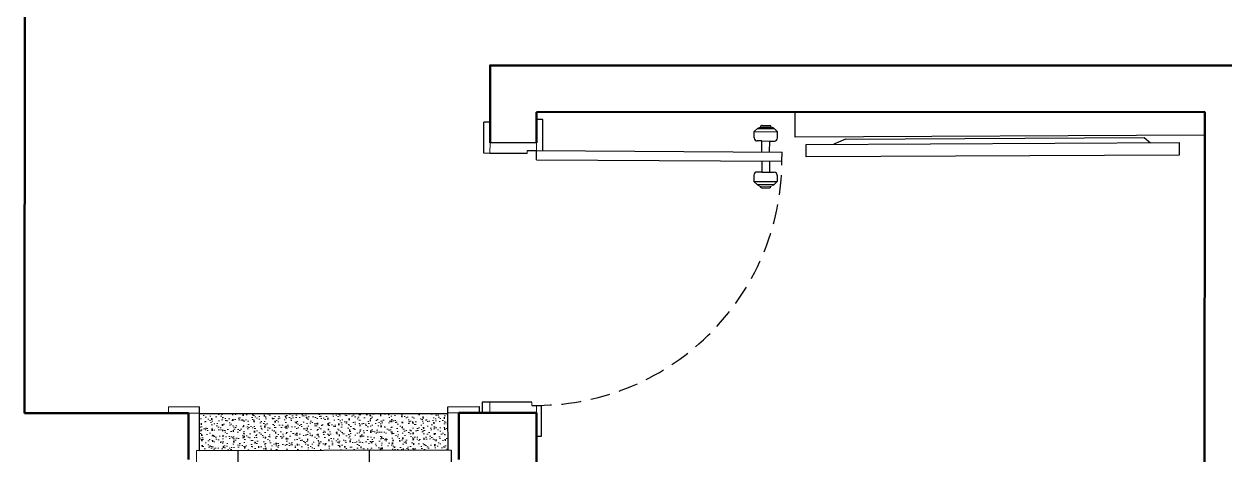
# Model space of a CAD drawing. Header units: centimetres. Extents: x -48696 to 156237, y -5617 to 29024.
# Drawn here: x -13087.8 to -12701.3, y 14555.1 to 14693.7 of the extents above; entities that cross this region are included whole.
import ezdxf

# ---------------------------------------------------------------- set-up
doc = ezdxf.new("R2010")
doc.units = ezdxf.units.CM
doc.linetypes.add('HIDDEN', pattern=[9.525, 6.35, -3.175])
doc.layers.add('A0 BV', color=7, linetype='Continuous', plot=False)
for name, color, linetype in [('ACESSORIOS', 2, 'Continuous'), ('Piso', 55, 'Continuous'), ('PN010', 1, 'Continuous'), ('PORTAS', 3, 'Continuous'), ('Portas-Projeção', 55, 'HIDDEN')]:
    doc.layers.add(name, color=color, linetype=linetype)
for name, color, linetype, lineweight in [('Parede Baixa', 5, 'Continuous', 50), ('Pisos Externos', 15, 'Continuous', 9), ('Portas - Janelas', 2, 'Continuous', 20)]:
    doc.layers.add(name, color=color, linetype=linetype, lineweight=lineweight)

msp = doc.modelspace()

# ---------------------------------------------------------------- hatches: boundary and pattern name
at = {"layer": 'Piso'}
h = msp.add_hatch(dxfattribs=at)
h.set_pattern_fill('ANSI37', color=256, scale=13.333333, angle=45)
h.set_pattern_definition([(90, (5480.73, -3367.213), (-42.33333, 2e-14), []), (180, (5480.73, -3367.213), (-2e-14, -42.33333), [])])
h.paths.add_polyline_path([(-12937.99445, 14313.57475), (-13087.78039, 14313.52818), (-13087.75893, 14339.12057), (-13086.06218, 14339.03706), (-13086.21793, 14345.88526), (-13083.58652, 14345.88526), (-13076.83896, 14346.39357), (-13076.83896, 14347.52057), (-13048.61262, 14347.52057), (-13048.61262, 14334.9489), (-13017.93074, 14334.9489), (-13017.93074, 14365.69224), (-13048.61262, 14365.69224), (-13048.61262, 14353.12057), (-13076.83896, 14353.12057), (-13076.83896, 14354.24757), (-13080.84877, 14354.24757), (-13083.58652, 14354.75588), (-13086.21793, 14354.75588), (-13086.26036, 14361.5593), (-13087.75238, 14361.56017), (-13087.79683, 14393.54395), (-12937.94779, 14393.57476)])
h.paths.add_polyline_path([(-12937.94371, 14400.57476), (-13087.72964, 14400.54397), (-13087.72964, 14403.52722), (-13083.4999, 14403.52722), (-13083.4999, 14405.32683), (-13082.50635, 14405.62652), (-13082.23122, 14423.36513), (-13084.60047, 14423.40188), (-13085.80529, 14421.30052), (-13084.31367, 14420.4453), (-13083.4999, 14407.79389), (-13087.72541, 14407.79636), (-13087.70718, 14439.04928), (-13084.26459, 14439.04928), (-13084.26459, 14440.89998), (-13082.40115, 14440.89998), (-13082.40115, 14442.80677), (-13080.36586, 14442.80677), (-13080.36586, 14425.43759), (-13021.14763, 14426.13282), (-13021.14763, 14446.86308), (-13023.69233, 14463.57722), (-13041.17218, 14467.13162), (-13080.36586, 14464.44261), (-13080.36586, 14447.07343), (-13082.5025, 14447.07343), (-13082.5025, 14448.97043), (-13084.42469, 14449.19548), (-13084.51767, 14450.72475), (-13087.70037, 14450.72475), (-13087.68078, 14465.72113), (-13086.67623, 14465.11919), (-13085.24137, 14465.11919), (-13085.53098, 14466.6844), (-13082.71596, 14466.67068), (-13082.72939, 14463.91475), (-13081.33711, 14464.11318), (-13081.10084, 14466.51247), (-13080.67037, 14466.65959), (-13080.11105, 14470.90493), (-13077.61769, 14471.48413), (-13077.61769, 14476.85671), (-13077.61769, 14477.85959), (-13037.68454, 14477.85959), (-13037.64154, 14551.58544), (-13032.33398, 14551.58544), (-13032.33398, 14556.58544), (-12950.33295, 14556.77376), (-12950.32565, 14553.59765), (-12953.32565, 14553.59076), (-12953.15915, 14481.09095), (-12956.65914, 14481.08291), (-12956.6063, 14484.36317), (-12962.3686, 14483.8856), (-12962.3686, 14477.61076), (-12956.94332, 14474.61595), (-12956.29042, 14478.58375), (-12953.1534, 14478.58375), (-12953.14423, 14474.59097), (-12950.14423, 14474.59786), (-12950.15342, 14478.59785), (-12946.65343, 14478.60588), (-12946.64621, 14475.46396), (-12942.64466, 14475.46396), (-12941.08587, 14478.07029), (-12941.08587, 14481.72332), (-12942.7351, 14484.28189), (-12947.08174, 14484.28189), (-12946.65917, 14481.10588), (-12950.15916, 14481.09784), (-12950.32106, 14551.59765), (-12940.32108, 14551.59971), (-12940.32149, 14553.59702), (-12937.85446, 14553.60538)])
at = {"layer": 'Pisos Externos'}
h = msp.add_hatch(dxfattribs=at)
h.set_pattern_fill('AR-SAND', color=256, scale=0.05, angle=135)
h.set_pattern_definition([(172.5, (5480.7294, -3367.2125), (-1.67376745, -1.78690674), [0, -1.9304, 0, -2.159, 0, -2.06375]), (142.5, (5480.7294, -3367.2125), (-4.12366426, -0.94505464), [0, -1.0414, 0, -1.7399, 0, -0.66675]), (102.5, (5481.834, -3368.3171), (-2.80166156, 2.79149913), [0, -0.635, 0, -2.286, 0, -2.9845]), (92.5, (5481.834, -3368.317), (-3.4877539, 1.91140555), [0, -0.3175, 0, -1.4986, 0, -1.7145])])
h.paths.add_polyline_path([(-12951.34526, 14568.43524), (-13031.34547, 14568.43524), (-13031.34547, 14556.58544), (-12951.31847, 14556.76922)])

# ---------------------------------------------------------------- linework, layer by layer
at = {"color": 5}
msp.add_line((-12922.80608, 14655.55836), (-12937.80608, 14655.55836), dxfattribs=at)
at = {"layer": 'A0 BV', "color": 2}
msp.add_line((-12839.60298, 14657.31341), (-12839.60464, 14665.40294), dxfattribs=at)
at = {"layer": 'ACESSORIOS'}
for p, q in [((-12707.78338, 14657.93892), (-12707.78338, 14665.43004)), ((-12707.78338, 14657.93892), (-12839.60298, 14657.31341)), ((-12941.35031, 14570.64191), (-12941.34989, 14568.62044))]:
    msp.add_line(p, q, dxfattribs=at)
at = {"layer": 'ACESSORIOS', "color": 2, "linetype": 'Continuous'}
for p, q in [((-12951.35028, 14570.61895), (-12941.35031, 14570.64191)), ((-12951.31807, 14556.59538), (-12951.34569, 14568.61895))]:
    msp.add_line(p, q, dxfattribs=at)
at = {"layer": 'Parede Baixa'}
for p, q in [((-13087.63164, 14568.57458), (-13087.51964, 14760.59984)), ((-12937.80608, 14655.55836), (-12937.7915, 14680.5563)), ((-12937.7916, 14680.38275), (-12692.77463, 14680.43313)), ((-12922.7916, 14680.38584), (-12922.7915, 14680.54755)), ((-12922.80608, 14655.54961), (-12922.80034, 14665.38583)), ((-12922.80034, 14665.38583), (-12707.78338, 14665.43004)), ((-12707.98858, 14313.62204), (-12707.78338, 14665.43004)), ((-12947.8457, 14568.62699), (-12947.85446, 14553.60332)), ((-12947.8457, 14568.6191), (-12922.84569, 14568.62424)), ((-12922.99446, 14313.566), (-12922.84569, 14568.62424)), ((-13087.63164, 14568.57458), (-13034.84547, 14568.58544)), ((-13034.84547, 14568.58544), (-13034.81102, 14553.58544))]:
    msp.add_line(p, q, dxfattribs=at)
at = {"layer": 'PN010'}
for p, q in [((-12823.40776, 14656.71616), (-12827.16974, 14655.04055)), ((-12823.40776, 14656.71616), (-12727.30063, 14657.17221)), ((-12727.30063, 14657.17221), (-12725.26617, 14655.52411)), ((-13031.34548, 14568.43524), (-12951.34526, 14568.43524)), ((-13031.34547, 14556.58544), (-12951.34568, 14556.76916))]:
    msp.add_line(p, q, dxfattribs=at)
msp.add_lwpolyline([(-12836.03452, 14650.97251), (-12836.05362, 14654.9984), (-12716.05498, 14655.56782), (-12716.03587, 14651.54193)], close=True, dxfattribs=at)
at = {"layer": 'PORTAS', "color": 2, "linetype": 'Continuous'}
for p, q in [((-12939.82173, 14652.13289), (-12939.75968, 14662.1327)), ((-12937.75971, 14662.12029), (-12939.75968, 14662.1327)), ((-12920.75958, 14663.03705), (-12922.80171, 14663.04972)), ((-12920.82163, 14653.03724), (-12920.75958, 14663.03705)), ((-12852.79502, 14657.11517), (-12852.78261, 14659.11513)), ((-12852.78261, 14659.11513), (-12851.62907, 14660.25444)), ((-12852.78261, 14659.11513), (-12845.28275, 14659.06859)), ((-12852.7143, 14659.1826), (-12852.64683, 14659.11429)), ((-12851.77642, 14660.10891), (-12846.27653, 14660.07478)), ((-12851.62907, 14660.25444), (-12850.77334, 14660.60269)), ((-12850.77334, 14660.60269), (-12847.2734, 14660.58097)), ((-12850.27024, 14661.09958), (-12847.77029, 14661.08406)), ((-12846.42206, 14660.22213), (-12847.2734, 14660.58097)), ((-12845.28275, 14659.06859), (-12846.42206, 14660.22213)), ((-12845.29516, 14657.06863), (-12845.28275, 14659.06859)), ((-12850.30127, 14656.09968), (-12851.80124, 14656.10898)), ((-12850.32299, 14652.59974), (-12850.30127, 14656.09968)), ((-12850.30127, 14656.09968), (-12847.80132, 14656.08416)), ((-12847.82304, 14652.58423), (-12847.80132, 14656.08416)), ((-12847.80132, 14656.08416), (-12846.30135, 14656.07485)), ((-12937.82177, 14652.12048), (-12939.82173, 14652.13289)), ((-12925.82788, 14652.04605), (-12937.82177, 14652.12048)), ((-12925.82168, 14653.04603), (-12922.82173, 14653.02741)), ((-12922.84021, 14650.04971), (-12922.8216, 14653.04965)), ((-12922.84021, 14650.04971), (-12843.84173, 14649.55946)), ((-12922.8216, 14653.04965), (-12843.82312, 14652.55941)), ((-12843.84173, 14649.55946), (-12843.82312, 14652.55941)), ((-12850.36333, 14646.09987), (-12851.8633, 14646.10918)), ((-12850.34161, 14649.5998), (-12850.36333, 14646.09987)), ((-12850.36333, 14646.09987), (-12847.86338, 14646.08435)), ((-12847.84166, 14649.58429), (-12847.86338, 14646.08435)), ((-12847.86338, 14646.08435), (-12846.36341, 14646.07504)), ((-12852.86949, 14645.1154), (-12852.8819, 14643.11544)), ((-12852.8819, 14643.11544), (-12845.38204, 14643.0689)), ((-12852.8819, 14643.11544), (-12851.74259, 14641.9619)), ((-12852.81443, 14643.04713), (-12852.74612, 14643.1146)), ((-12845.36963, 14645.06886), (-12845.38204, 14643.0689)), ((-12851.74259, 14641.9619), (-12850.89124, 14641.60306)), ((-12850.38815, 14641.06273), (-12847.8882, 14641.07824)), ((-13031.34547, 14568.58544), (-13031.34547, 14570.58544)), ((-12951.34569, 14568.61895), (-12951.35028, 14570.61895)), ((-12940.31819, 14572.13443), (-12940.33999, 14568.62065)), ((-12938.31823, 14572.12202), (-12940.31819, 14572.13443)), ((-12924.31996, 14572.03515), (-12938.31823, 14572.12202)), ((-12924.31996, 14571.03513), (-12921.31996, 14571.01651)), ((-12921.31996, 14571.01651), (-12921.38182, 14561.04879)), ((-13031.34547, 14556.58544), (-13031.34547, 14568.58544)), ((-12921.38182, 14561.04879), (-12922.84713, 14561.05789)), ((-12950.33254, 14556.59764), (-12950.14423, 14474.59786))]:
    msp.add_line(p, q, dxfattribs=at)
for centre, radius, start, end in [((-12850.27335, 14660.59959), 0.5, 89.6444381, 179.6444381), ((-12847.77339, 14660.58407), 0.5, 359.6444381, 89.6444381), ((-12851.79504, 14657.10896), 1, 179.6444381, 269.6444381), ((-12846.29514, 14657.07483), 1, 269.6444381, 359.6444381), ((-12851.8695, 14645.1092), 1, 89.6444381, 179.6444381), ((-12846.36961, 14645.07506), 1, 359.6444381, 89.6444381), ((-12850.39125, 14641.56272), 0.5, 175.373852, 270.3555619), ((-12847.8913, 14641.57823), 0.5, 270.3555619, 0.3555619)]:
    msp.add_arc(centre, radius, start, end, dxfattribs=at)
at = {"layer": 'Portas - Janelas'}
for p, q in [((-12937.80005, 14655.62041), (-12937.82177, 14652.12048)), ((-12922.80608, 14655.54961), (-12922.8216, 14653.04965)), ((-12925.82788, 14652.04605), (-12925.82168, 14653.04603)), ((-12846.53558, 14641.92959), (-12846.38823, 14642.07512)), ((-12846.38823, 14642.07512), (-12845.38204, 14643.0689)), ((-12850.89124, 14641.60306), (-12847.39131, 14641.58134)), ((-13041.34547, 14570.58544), (-13041.34488, 14568.58355)), ((-12947.8457, 14568.62699), (-12951.34569, 14568.61895)), ((-12937.8457, 14568.62116), (-12937.82398, 14572.12109)), ((-12924.31996, 14571.03513), (-12924.31996, 14572.03515)), ((-12922.84609, 14568.56077), (-12922.83079, 14571.02589)), ((-13034.84547, 14568.58544), (-13031.34547, 14568.58544)), ((-13034.83398, 14556.58544), (-13034.81791, 14556.58544)), ((-13032.33398, 14556.58544), (-13031.34547, 14556.58544)), ((-13032.33398, 14551.58544), (-13032.33398, 14556.58544)), ((-12950.33254, 14556.59764), (-12951.31807, 14556.59538))]:
    msp.add_line(p, q, dxfattribs=at)
at = {"layer": 'Portas - Janelas', "color": 2, "linetype": 'Continuous'}
for p, q in [((-12851.88812, 14642.10925), (-12846.38823, 14642.07512)), ((-12846.53558, 14641.92959), (-12847.39131, 14641.58134)), ((-13031.34547, 14570.58544), (-13041.34547, 14570.58544))]:
    msp.add_line(p, q, dxfattribs=at)
at = {"layer": 'Portas-Projeção'}
msp.add_arc((-12922.84021, 14650.04971), 79, 268.9267285, 359.6444381, dxfattribs=at)

doc.saveas('drawing.dxf')
